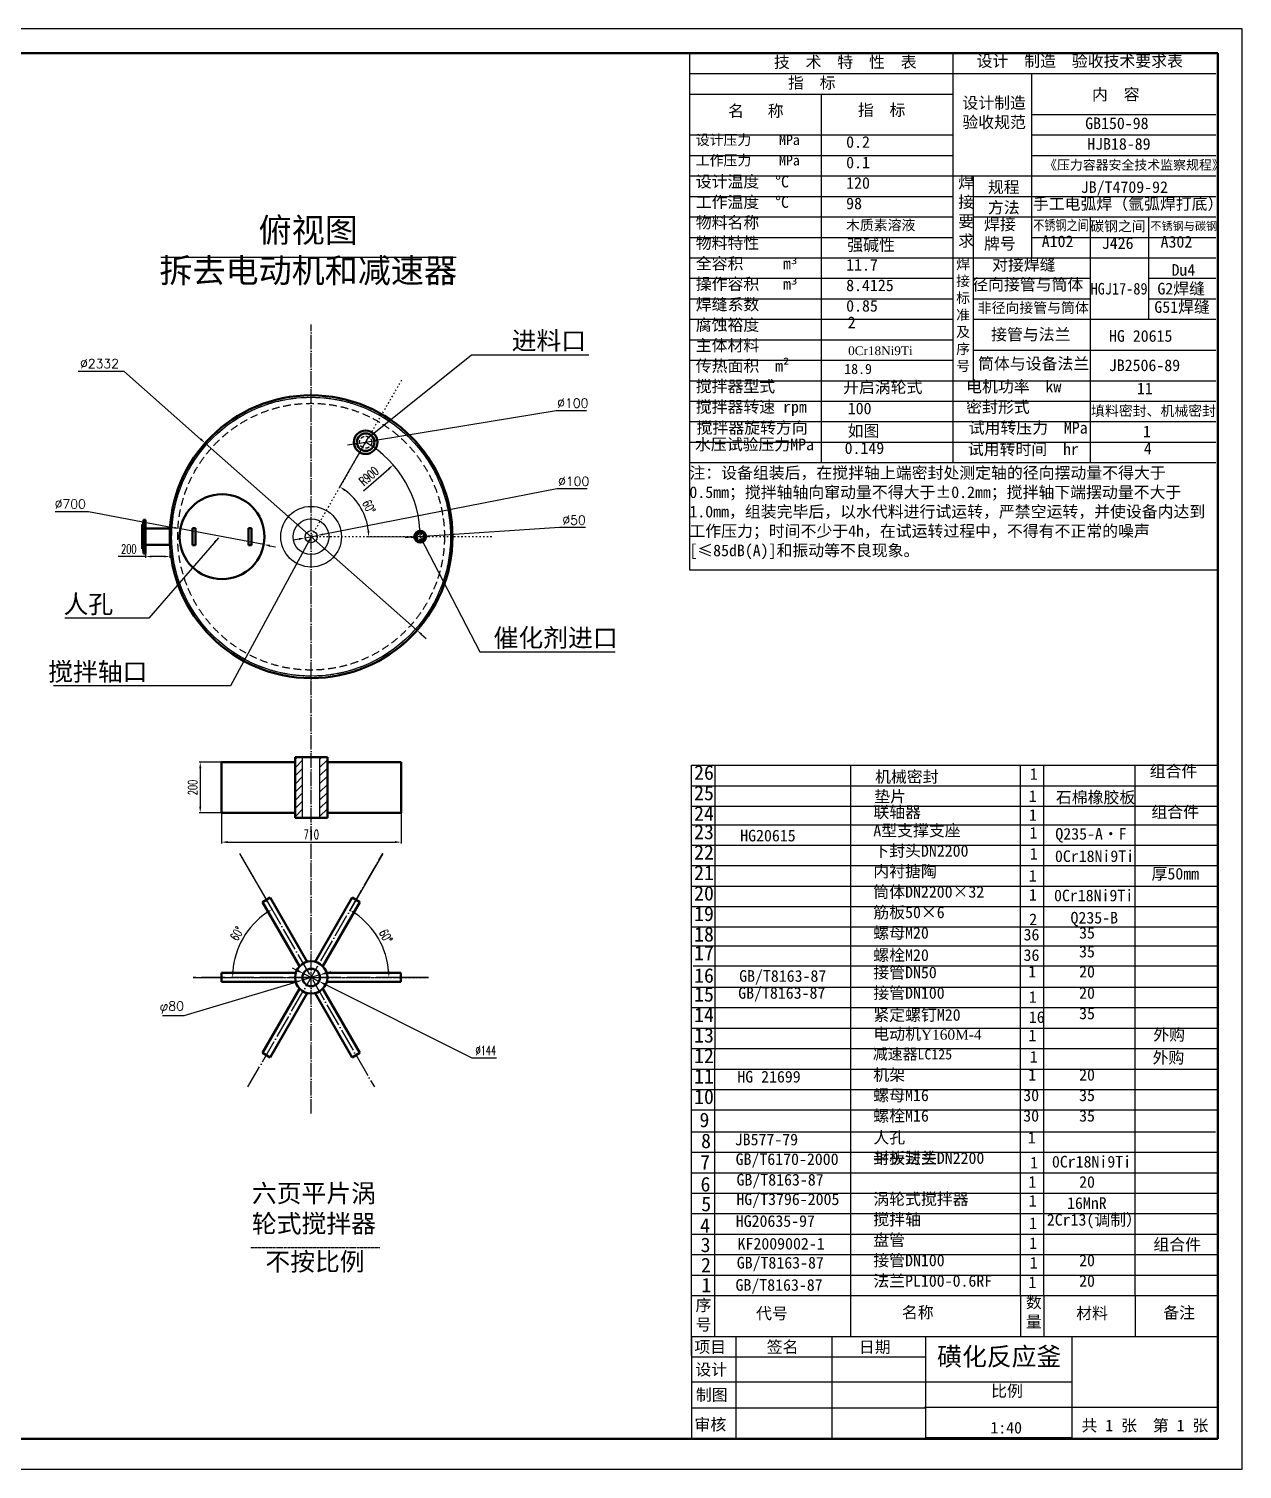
# Model space of a CAD drawing. Header units: millimetres. Extents: x -2068 to 14732, y -1331 to 10549.
# Drawn here: x 4724 to 14732, y -1331 to 10549 of the extents above; entities that cross this region are included whole.
import ezdxf
from ezdxf.enums import TextEntityAlignment as Align

# ---------------------------------------------------------------- set-up
doc = ezdxf.new("R2010")
doc.units = ezdxf.units.MM
for name, pattern in [('ACAD_ISO03W100', [30, 12, -18]), ('ACAD_ISO04W100', [30, 24, -3, 0, -3]), ('DASHED2', [9.525, 6.35, -3.175]), ('DIVIDE2', [15.875, 6.35, -3.175, 0, -3.175, 0, -3.175])]:
    doc.linetypes.add(name, pattern=pattern)
doc.layers.get('0').update_dxf_attribs({"lineweight": 25})
for name, color, linetype in [('center', 1, 'ACAD_ISO04W100'), ('图框_标题栏文字', 7, 'Continuous'), ('标注', 50, 'Continuous'), ('虚线', 7, 'DASHED2')]:
    doc.layers.add(name, color=color, linetype=linetype)
for name, color, linetype, lineweight in [('引线', 4, 'Continuous', 25), ('文字', 4, 'Continuous', 25), ('粗实线', 7, 'Continuous', 50), ('细实线', 7, 'Continuous', 25)]:
    doc.layers.add(name, color=color, linetype=linetype, lineweight=lineweight)
doc.styles.get("Standard").update_dxf_attribs({"font": 'txt', "bigfont": 'gbcbig.shx'})
doc.styles.add('TH_GBDIM', font='romans.shx', dxfattribs={"width": 0.66, "bigfont": 'hz.shx'})
doc.styles.add('样式 1', font='', dxfattribs={"height": 150})
doc.styles.add('样式 2', font='', dxfattribs={"height": 80})
doc.styles.get('样式 1').set_extended_font_data('FangSong_GB2312')
doc.styles.get('样式 2').set_extended_font_data('FangSong_GB2312')
doc.dimstyles.get("Standard").update_dxf_attribs({"dimtxt": 3.5, "dimasz": 3, "dimexe": 1.5, "dimexo": 1, "dimgap": 0.0001, "dimtad": 1, "dimdec": 0, "dimlfac": 4, "dimzin": 0, "dimdsep": 46, "dimtxsty": 'Standard', "dimcen": 0, "dimadec": 0, "dimazin": 0, "dimtp": 5, "dimtm": 5, "dimtfac": 1, "dimtdec": 0, "dimtofl": 0, "dimtmove": 0, "dimatfit": 3, "dimfxl": 0, "dimtolj": 1, "dimtzin": 0, "dimarcsym": 0})
doc.dimstyles.new('副本 TH_GBDIM', dxfattribs={"dimscale": 5, "dimtxt": 15, "dimasz": 10, "dimexe": 2, "dimexo": 0, "dimgap": 5, "dimtad": 1, "dimtoh": 1, "dimdec": 0, "dimzin": 0, "dimdsep": 46, "dimtxsty": 'TH_GBDIM', "dimcen": 2.5, "dimclrd": 2, "dimclre": 2, "dimclrt": 2, "dimadec": 0, "dimazin": 0, "dimtfac": 0.714286, "dimtdec": 0, "dimtmove": 0, "dimatfit": 3, "dimfxl": 0, "dimtzin": 0, "dimlwd": -1, "dimlwe": -1, "dimarcsym": 0})

# ---------------------------------------------------------------- blocks, each defined once
blk = doc.blocks.new('*D5')
at = {"layer": 'Defpoints', "color": 0}
for p in [(7927, 6359), (7977, 6362)]:
    blk.add_point(p, dxfattribs=at)
at = {"layer": '标注'}
for p, q in [((9102, 6435), (8027, 6365)), ((9315, 6435), (9102, 6435)), ((7878, 6356), (7828, 6352)), ((7927, 6359), (7977, 6362))]:
    blk.add_line(p, q, dxfattribs=at)
for points in [[(7877, 6364), (7878, 6347), (7927, 6359)], [(8027, 6373), (8028, 6357), (7977, 6362)]]:
    blk.add_solid(points, dxfattribs=at)
at = {"layer": '标注', "insert": (9221, 6497), "char_height": 75, "attachment_point": 5}
blk.add_mtext('∅50', dxfattribs=at)
blk = doc.blocks.new('*D6')
at = {"layer": 'Defpoints', "color": 0}
for p in [(7003, 6351), (7102, 6370)]:
    blk.add_point(p, dxfattribs=at)
at = {"layer": '标注'}
for p, q in [((9080, 6754), (7151, 6379)), ((9330, 6754), (9080, 6754)), ((6954, 6341), (6905, 6332)), ((7003, 6351), (7102, 6370))]:
    blk.add_line(p, q, dxfattribs=at)
for points in [[(6953, 6349), (6956, 6333), (7003, 6351)], [(7149, 6388), (7152, 6371), (7102, 6370)]]:
    blk.add_solid(points, dxfattribs=at)
at = {"layer": '标注', "insert": (9218, 6817), "char_height": 75, "attachment_point": 5}
blk.add_mtext('∅100', dxfattribs=at)
blk = doc.blocks.new('*D7')
at = {"layer": 'Defpoints', "color": 0}
for p in [(7453, 7132), (7552, 7148)]:
    blk.add_point(p, dxfattribs=at)
at = {"layer": '标注'}
for p, q in [((9073, 7399), (7601, 7156)), ((9323, 7399), (9073, 7399)), ((7453, 7132), (7552, 7148)), ((7404, 7123), (7354, 7115))]:
    blk.add_line(p, q, dxfattribs=at)
for points in [[(7402, 7132), (7405, 7115), (7453, 7132)], [(7600, 7164), (7602, 7148), (7552, 7148)]]:
    blk.add_solid(points, dxfattribs=at)
at = {"layer": '标注', "insert": (9211, 7462), "char_height": 75, "attachment_point": 5}
blk.add_mtext('∅100', dxfattribs=at)
blk = doc.blocks.new('*D8')
at = {"layer": 'Defpoints', "color": 0}
for p in [(6179, 7132), (7926, 5588)]:
    blk.add_point(p, dxfattribs=at)
at = {"layer": '标注'}
for p, q in [((5132, 7726), (5507, 7726)), ((5507, 7726), (6141, 7166)), ((7926, 5588), (6179, 7132)), ((7964, 5555), (8001, 5522))]:
    blk.add_line(p, q, dxfattribs=at)
for points in [[(6147, 7172), (6136, 7159), (6179, 7132)], [(7969, 5561), (7958, 5549), (7926, 5588)]]:
    blk.add_solid(points, dxfattribs=at)
at = {"layer": '标注', "insert": (5307, 7788), "char_height": 75, "attachment_point": 5}
blk.add_mtext('∅2332', dxfattribs=at)
blk = doc.blocks.new('*D9')
at = {"layer": 'Defpoints', "color": 0}
for p in [(5974, 6425), (6662, 6296)]:
    blk.add_point(p, dxfattribs=at)
at = {"layer": '标注'}
for p, q in [((4941, 6568), (5216, 6568)), ((5216, 6568), (5925, 6434)), ((6662, 6296), (5974, 6425)), ((6711, 6286), (6760, 6277))]:
    blk.add_line(p, q, dxfattribs=at)
for points in [[(5926, 6442), (5923, 6426), (5974, 6425)], [(6713, 6295), (6710, 6278), (6662, 6296)]]:
    blk.add_solid(points, dxfattribs=at)
at = {"layer": '标注', "insert": (5066, 6630), "char_height": 75, "attachment_point": 5}
blk.add_mtext('∅700', dxfattribs=at)
blk = doc.blocks.new('*D10')
at = {"layer": 'Defpoints', "color": 0}
for p in [(7527, 7183), (7417, 6665), (7052, 6360), (7977, 6356)]:
    blk.add_point(p, dxfattribs=at)
at = {"layer": '标注', "color": 2}
for p, q in [((7527, 7183), (7285, 6763)), ((7977, 6356), (7517, 6358))]:
    blk.add_line(p, q, dxfattribs=at)
blk.add_arc((7052, 6360), 475, 5.7332, 53.9663, dxfattribs=at)
for points in [[(7327, 6737), (7336, 6751), (7290, 6772)], [(7533, 6408), (7517, 6407), (7527, 6358)]]:
    blk.add_solid(points, dxfattribs=at)
at = {"layer": '标注', "color": 2, "insert": (7530, 6607), "char_height": 75, "attachment_point": 5, "rotation": 297.3187, "style": 'TH_GBDIM'}
blk.add_mtext('60°', dxfattribs=at)
blk = doc.blocks.new('*D11')
at = {"layer": 'Defpoints', "color": 0}
for p in [(7730, 6952), (7052, 6360)]:
    blk.add_point(p, dxfattribs=at)
at = {"layer": '标注', "color": 2}
blk.add_line((7486, 6739), (7693, 6919), dxfattribs=at)
blk.add_solid([(7687, 6926), (7698, 6913), (7730, 6952)], dxfattribs=at)
at = {"layer": '标注', "color": 2, "insert": (7529, 6860), "char_height": 75, "attachment_point": 5, "rotation": 41.1243, "style": 'TH_GBDIM'}
blk.add_mtext('R900', dxfattribs=at)
blk = doc.blocks.new('*D12')
at = {"layer": 'Defpoints', "color": 0}
for p in [(7123, 2746), (6984, 2704)]:
    blk.add_point(p, dxfattribs=at)
at = {"layer": '标注', "color": 2}
for p, q in [((7123, 2746), (6984, 2704)), ((7170, 2760), (7218, 2774)), ((6005, 2412), (6936, 2690)), ((5828, 2412), (6005, 2412))]:
    blk.add_line(p, q, dxfattribs=at)
for points in [[(7168, 2768), (7173, 2752), (7123, 2746)], [(6934, 2698), (6939, 2682), (6984, 2704)]]:
    blk.add_solid(points, dxfattribs=at)
at = {"layer": '标注', "insert": (5904, 2477), "char_height": 75, "attachment_point": 5}
blk.add_mtext('φ80', dxfattribs=at)
blk = doc.blocks.new('*D21')
at = {"layer": 'Defpoints', "color": 0, "ltscale": 2}
for p in [(7644, 3747), (7544, 3137), (7053, 2725), (8022, 2725)]:
    blk.add_point(p, dxfattribs=at)
at = {"layer": '标注', "color": 2, "ltscale": 2}
for p, q in [((7644, 3747), (7369, 3272)), ((8022, 2725), (7684, 2725))]:
    blk.add_line(p, q, dxfattribs=at)
blk.add_arc((7053, 2725), 641, 4.4696, 55.5304, dxfattribs=at)
for points in [[(7412, 3247), (7421, 3261), (7374, 3280)], [(7701, 2775), (7684, 2775), (7694, 2725)]]:
    blk.add_solid(points, dxfattribs=at)
at = {"layer": '标注', "color": 2, "ltscale": 2, "insert": (7669, 3066), "char_height": 75, "attachment_point": 5, "rotation": 298.9868, "style": 'TH_GBDIM'}
blk.add_mtext('60°', dxfattribs=at)
blk = doc.blocks.new('*D22')
at = {"layer": 'Defpoints', "color": 0, "ltscale": 2}
for p in [(6463, 3747), (6444, 2946), (6081, 2725), (7051, 2725)]:
    blk.add_point(p, dxfattribs=at)
at = {"layer": '标注', "color": 2, "ltscale": 2}
for p, q in [((6463, 3747), (6734, 3277)), ((6081, 2725), (6415, 2725))]:
    blk.add_line(p, q, dxfattribs=at)
blk.add_arc((7051, 2725), 647, 124.3467, 175.569, dxfattribs=at)
for points in [[(6682, 3266), (6691, 3252), (6729, 3286)], [(6415, 2775), (6398, 2775), (6405, 2725)]]:
    blk.add_solid(points, dxfattribs=at)
at = {"layer": '标注', "color": 2, "ltscale": 2, "insert": (6441, 3086), "char_height": 75, "attachment_point": 5, "rotation": 59.4465, "style": 'TH_GBDIM'}
blk.add_mtext('60°', dxfattribs=at)
blk = doc.blocks.new('*D23')
at = {"color": 2, "ltscale": 2}
for p, q in [((6944, 2780), (6899, 2802)), ((6989, 2757), (7118, 2693)), ((8381, 2060), (7163, 2670)), ((8581, 2060), (8381, 2060))]:
    blk.add_line(p, q, dxfattribs=at)
for points in [[(6948, 2787), (6940, 2772), (6989, 2757)], [(7166, 2678), (7159, 2663), (7118, 2693)]]:
    blk.add_solid(points, dxfattribs=at)
at = {"layer": 'Defpoints', "color": 0, "ltscale": 2}
for p in [(6989, 2757), (7118, 2693)]:
    blk.add_point(p, dxfattribs=at)
at = {"color": 2, "lineweight": 25, "ltscale": 2, "insert": (8493, 2123), "char_height": 75, "attachment_point": 5, "style": 'TH_GBDIM'}
blk.add_mtext('∅144', dxfattribs=at)
blk = doc.blocks.new('*D24')
at = {"color": 2, "ltscale": 2}
for p, q in [((6314, 4501), (6128, 4501)), ((6138, 4451), (6138, 4134)), ((6314, 4084), (6128, 4084))]:
    blk.add_line(p, q, dxfattribs=at)
for points in [[(6130, 4451), (6147, 4451), (6138, 4501)], [(6130, 4134), (6147, 4134), (6138, 4084)]]:
    blk.add_solid(points, dxfattribs=at)
at = {"layer": 'Defpoints', "color": 0, "ltscale": 2}
for p in [(6314, 4501), (6138, 4084), (6314, 4084)]:
    blk.add_point(p, dxfattribs=at)
at = {"color": 2, "lineweight": 25, "ltscale": 2, "insert": (6076, 4292), "char_height": 75, "attachment_point": 5, "rotation": 90, "style": 'TH_GBDIM'}
blk.add_mtext('200', dxfattribs=at)
blk = doc.blocks.new('*D25')
at = {"color": 2, "ltscale": 2}
for p, q in [((6314, 4084), (6314, 3831)), ((7794, 4084), (7794, 3831)), ((6364, 3841), (7744, 3841))]:
    blk.add_line(p, q, dxfattribs=at)
for points in [[(6364, 3850), (6364, 3833), (6314, 3841)], [(7744, 3850), (7744, 3833), (7794, 3841)]]:
    blk.add_solid(points, dxfattribs=at)
at = {"layer": 'Defpoints', "color": 0, "ltscale": 2}
for p in [(6314, 4084), (7794, 4084), (7794, 3841)]:
    blk.add_point(p, dxfattribs=at)
at = {"color": 2, "lineweight": 25, "ltscale": 2, "insert": (7054, 3904), "char_height": 75, "attachment_point": 5, "style": 'TH_GBDIM'}
blk.add_mtext('710', dxfattribs=at)
blk = doc.blocks.new('*D33')
at = {"layer": 'Defpoints', "color": 0, "ltscale": 2}
for p in [(5688, 6292), (5888, 6292), (5888, 6197)]:
    blk.add_point(p, dxfattribs=at)
at = {"layer": '标注', "color": 2, "ltscale": 2}
for p, q in [((5688, 6197), (5461, 6197)), ((5688, 6292), (5688, 6187)), ((5838, 6197), (5738, 6197)), ((5888, 6292), (5888, 6187))]:
    blk.add_line(p, q, dxfattribs=at)
for points in [[(5738, 6205), (5738, 6189), (5688, 6197)], [(5838, 6205), (5838, 6189), (5888, 6197)]]:
    blk.add_solid(points, dxfattribs=at)
at = {"layer": '标注', "color": 2, "ltscale": 2, "insert": (5549, 6259), "char_height": 75, "attachment_point": 5, "style": 'TH_GBDIM'}
blk.add_mtext('200', dxfattribs=at)

msp = doc.modelspace()

# ---------------------------------------------------------------- hatches: boundary and pattern name
at = {"lineweight": 25, "ltscale": 2}
h = msp.add_hatch(dxfattribs=at)
h.set_pattern_fill('ANSI31', color=256, scale=15, style=0)
h.set_pattern_definition([(45, (347.94, -28.983), (-33.67596, 33.67596), [])])
h.paths.add_polyline_path([(6920, 4042.3), (6981.1, 4042.3), (6981.1, 4542.6), (6920, 4542.6)])
h.paths.add_polyline_path([(7186.7, 4542.6), (7125.6, 4542.6), (7125.6, 4042.3), (7186.7, 4042.3)])

# ---------------------------------------------------------------- linework, layer by layer
at = {"ltscale": 2}
for p, q in [((10172.6, 10349.3), (14531.8, 10349.3)), ((10172.6, 10349.3), (10172.6, 6086)), ((10172.6, 6086), (14531.8, 6086))]:
    msp.add_line(p, q, dxfattribs=at)
at = {"color": 4, "ltscale": 2}
msp.add_line((5812.2, 8666.5), (8249.1, 8666.5), dxfattribs=at)
at = {"lineweight": 50, "ltscale": 2}
for p, q in [((5888.5, 6429.2), (5688, 6429.2)), ((5888.4, 6292.1), (5688, 6292.1))]:
    msp.add_line(p, q, dxfattribs=at)
at = {"lineweight": 25, "ltscale": 2}
for p, q in [((6981.1, 4042.3), (6981.1, 4542.6)), ((7125.6, 4042.3), (7125.6, 4542.6))]:
    msp.add_line(p, q, dxfattribs=at)
at = {"linetype": 'ACAD_ISO04W100'}
for p, q in [((6313.3, 2725), (7793.3, 2725)), ((7793.3, 2725), (8021.7, 2725))]:
    msp.add_line(p, q, dxfattribs=at)
at = {"ltscale": 2}
msp.add_circle((7052.4, 6360.4), 147.8, dxfattribs=at)
at = {"layer": 'center', "ltscale": 5}
msp.add_line((7052.5, 1601.9), (7052.4, 8109.5), dxfattribs=at)
at = {"layer": 'center', "linetype": 'ACAD_ISO03W100'}
for p in [(7797.6, 7650.9), (7797.6, 7650.9), (8542.7, 6360.4)]:
    msp.add_line(p, (7052.4, 6360.4), dxfattribs=at)
at = {"layer": 'center', "ltscale": 2}
for p, q in [((5658.6, 6474.9), (5690.3, 6474.9)), ((5658.6, 6246.4), (5690.3, 6246.4))]:
    msp.add_line(p, q, dxfattribs=at)
at = {"layer": 'center', "ltscale": 8}
for p, q in [((6463.2, 3747.2), (7574.7, 1822)), ((6532, 1822), (7643.5, 3747.2))]:
    msp.add_line(p, q, dxfattribs=at)
at = {"layer": 'center', "linetype": 'ACAD_ISO04W100', "ltscale": 8}
msp.add_line((8021.7, 2725), (6080.9, 2725), dxfattribs=at)
at = {"layer": '图框_标题栏文字', "color": 7, "linetype": 'ByBlock', "lineweight": -3}
for p, q in [((12344, 10349.3), (12344, 6971.7)), ((12994.4, 10180.5), (12994.4, 9336)), ((11258.3, 10011.6), (11258.3, 6971.7)), ((10172.6, 9336), (12344, 9336)), ((12344, 9336), (14515.3, 9336)), ((12512.8, 9336), (12512.8, 7647.2)), ((12995.4, 9336), (12995.4, 8660.5)), ((10172.6, 9167.2), (12344, 9167.2)), ((12512.8, 9167.2), (14515.3, 9167.2)), ((10172.6, 8998.3), (12344, 8998.3)), ((12512.8, 8998.3), (14515.3, 8998.3)), ((13477.9, 8998.3), (13477.9, 6971.7)), ((13960.4, 8998.3), (13960.4, 8153.9)), ((10172.6, 8829.4), (12344, 8829.4)), ((12995.4, 8829.4), (14515.3, 8829.4)), ((10172.6, 8660.5), (12344, 8660.5)), ((12344, 8660.5), (14515.3, 8660.5)), ((10172.6, 8491.6), (12344, 8491.6)), ((12512.8, 8491.6), (13477.9, 8491.6)), ((13960.4, 8491.6), (14515.3, 8491.6)), ((10172.6, 8322.7), (12344, 8322.7)), ((12512.8, 8322.7), (13477.9, 8322.7)), ((13960.4, 8322.7), (14515.3, 8322.7)), ((10172.6, 8153.9), (12344, 8153.9)), ((12512.8, 8153.9), (13477.9, 8153.9)), ((13477.9, 8153.9), (14515.3, 8153.9)), ((10172.6, 7985), (12344, 7985)), ((12512.8, 7897.5), (14515.3, 7897.5)), ((10172.6, 7816.1), (12344, 7816.1)), ((10172.6, 7647.2), (12344, 7647.2)), ((12344, 7647.2), (14515.3, 7647.2)), ((10172.6, 7478.3), (12344, 7478.3)), ((12344, 7478.3), (14515.3, 7478.3)), ((10172.6, 7309.4), (12344, 7309.4)), ((10172.6, 7309.4), (12344, 7309.4)), ((12344, 7309.4), (14515.3, 7309.4)), ((12344, 7309.4), (14515.3, 7309.4)), ((10172.6, 7140.6), (12344, 7140.6)), ((12344, 7140.6), (14515.3, 7140.6)), ((10172.6, 6971.7), (14515.3, 6971.7)), ((10172.6, 6971.7), (12344, 6971.7)), ((10172.6, 6971.7), (12344, 6971.7)), ((12344, 6971.7), (14515.3, 6971.7)), ((12344, 6971.7), (14515.3, 6971.7))]:
    msp.add_line(p, q, dxfattribs=at)
at = {"layer": '图框_标题栏文字', "color": 0, "linetype": 'ByBlock', "lineweight": -3}
for p, q in [((10172.6, 10180.5), (12344, 10180.5)), ((12344, 10180.5), (14515.3, 10180.5)), ((10172.6, 10011.6), (12344, 10011.6)), ((12994.4, 9842.7), (14515.3, 9842.7)), ((10172.6, 9673.8), (12344, 9673.8)), ((12994.4, 9673.8), (14515.3, 9673.8)), ((10172.6, 9504.9), (12344, 9504.9)), ((12994.4, 9504.9), (14515.3, 9504.9))]:
    msp.add_line(p, q, dxfattribs=at)
at = {"layer": '文字', "color": 4, "linetype": 'ACAD_ISO04W100'}
msp.add_line((6555.5, 496.8), (7618.3, 496.8), dxfattribs=at)
at = {"layer": '标注'}
for radius in [1150, 50]:
    msp.add_circle((7052.4, 6360.4), radius, dxfattribs=at)
msp.add_arc((7052.4, 6360.4), 900, 0, 60, dxfattribs=at)
at = {"layer": '粗实线'}
for p, q in [((14531.8, 10349.3), (-1068.2, 10349.3)), ((14531.8, -1080.7), (14531.8, 10349.3)), ((6073.8, 6290.4), (6073.8, 6430.4)), ((6099.8, 6290.4), (6099.8, 6430.4)), ((6536.1, 6290.4), (6536.1, 6430.4)), ((6562.1, 6290.4), (6562.1, 6430.4)), ((6314.3, 4500.9), (6314.3, 4084)), ((7794.3, 4500.9), (7794.3, 4084)), ((6651.4, 3347.4), (6715.3, 3384.3)), ((6651.4, 3347.4), (6957.3, 2817.5)), ((6715.3, 3384.3), (7021.2, 2854.4)), ((7391.4, 3384.3), (7085.4, 2854.4)), ((7455.3, 3347.4), (7149.3, 2817.5)), ((7391.4, 3384.3), (7455.3, 3347.4)), ((6313.3, 2761.9), (6925.2, 2761.9)), ((6313.3, 2761.9), (6313.3, 2688.1)), ((7793.3, 2761.9), (7181.5, 2761.9)), ((7793.3, 2761.9), (7793.3, 2688.1)), ((6313.3, 2688.1), (6925.2, 2688.1)), ((6651.4, 2102.6), (6957.3, 2632.5)), ((7455.3, 2102.6), (7149.3, 2632.5)), ((7793.3, 2688.1), (7181.5, 2688.1)), ((6715.3, 2065.7), (7021.2, 2595.6)), ((7391.4, 2065.7), (7085.4, 2595.6)), ((6651.4, 2102.6), (6715.3, 2065.7)), ((7455.3, 2102.6), (7391.4, 2065.7)), ((-1068.2, -1080.7), (14531.8, -1080.7))]:
    msp.add_line(p, q, dxfattribs=at)
at = {"layer": '粗实线', "color": 0}
for p, q in [((5660.1, 6261.6), (5660.1, 6459.6)), ((5660.1, 6459.6), (5670.3, 6459.6)), ((5670.3, 6221), (5670.3, 6500.2)), ((5670.3, 6500.2), (5688, 6500.2)), ((5688, 6500.2), (5688, 6221)), ((5670.3, 6261.6), (5660.1, 6261.6)), ((5688, 6221), (5670.3, 6221))]:
    msp.add_line(p, q, dxfattribs=at)
at = {"layer": '粗实线', "ltscale": 5}
for p, q in [((6099.8, 6430.4), (6073.8, 6430.4)), ((6562.1, 6430.4), (6536.1, 6430.4)), ((6099.8, 6290.4), (6073.8, 6290.4)), ((6562.1, 6290.4), (6536.1, 6290.4))]:
    msp.add_line(p, q, dxfattribs=at)
at = {"layer": '粗实线', "ltscale": 2}
for p, q in [((6920, 4542.6), (7186.7, 4542.6)), ((6920, 4042.3), (6920, 4542.6)), ((7186.7, 4042.3), (7186.7, 4542.6)), ((6314.3, 4500.9), (6920, 4500.9)), ((7186.7, 4500.9), (7794.3, 4500.9)), ((6314.3, 4084), (6920, 4084)), ((6920, 4042.3), (7186.7, 4042.3)), ((7186.7, 4084), (7794.3, 4084))]:
    msp.add_line(p, q, dxfattribs=at)
at = {"layer": '粗实线'}
for centre, radius in [((7052.4, 6360.4), 1166), ((6318, 6360.4), 350), ((7053.3, 2725), 133.3), ((7053.3, 2725), 72.2)]:
    msp.add_circle(centre, radius, dxfattribs=at)
at = {"layer": '粗实线', "ltscale": 2}
for centre, radius in [((7502.4, 7139.8), 97), ((7502.4, 7139.8), 72), ((7952.4, 6360.4), 48.5), ((7952.4, 6360.4), 36)]:
    msp.add_circle(centre, radius, dxfattribs=at)
at = {"layer": '细实线', "ltscale": 2}
for p, q in [((10189.1, -393.6), (10189.1, 4475.3)), ((10189.1, 3985.1), (14537.3, 3985.1)), ((10203.9, 2820.8), (14528.3, 2820.8)), ((10189.1, 1452.6), (14510.4, 1452.6)), ((11347.2, -236.2), (11347.2, -1080.7)), ((12119.2, -611), (13325.5, -611))]:
    msp.add_line(p, q, dxfattribs=at)
at = {"layer": '细实线'}
for p, q in [((10189.1, 4475.3), (14531.8, 4475.3)), ((10382.1, -236.2), (10385.1, 4475.3)), ((11502.7, -236.2), (11502.7, 4475.3)), ((12902.1, 101.5), (12902.1, 4475.3)), ((13095.1, 101.5), (13095.1, 4475.3)), ((13849, 101.5), (13849, 4475.3)), ((10189.1, 4306.4), (14531.8, 4306.4)), ((10189.1, 4137.5), (14531.8, 4137.5)), ((10189.1, 3817), (14531.8, 3817)), ((10189.1, 3648.1), (14531.8, 3648.1)), ((10189.1, 3479.2), (14531.8, 3479.2)), ((10189.1, 3310.3), (14531.8, 3310.3)), ((10189.1, 3141.4), (14531.8, 3141.4)), ((10189.1, 2986.6), (14537.2, 2986.6)), ((10189.1, 2645.6), (14531.8, 2645.6)), ((10189.1, 2476.7), (14531.8, 2476.7)), ((10189.1, 2307.8), (14531.8, 2307.8)), ((10189.1, 2138.9), (14531.8, 2138.9)), ((10189.1, 1970), (14531.8, 1970)), ((10189.1, 1801.2), (14531.8, 1801.2)), ((10189.1, 1632.3), (14531.8, 1632.3)), ((10189.1, 1283.7), (14531.8, 1283.7)), ((10189.1, 1114.8), (14531.8, 1114.8)), ((14531.8, 896.3), (14531.8, 1144.6)), ((10189.1, 945.9), (14531.8, 945.9)), ((14531.8, 399.6), (14531.8, 896.3)), ((10189.1, 777.1), (14531.8, 777.1)), ((10189.1, 608.2), (14531.8, 608.2)), ((10189.1, 439.3), (14531.8, 439.3)), ((10189.1, 270.4), (14531.8, 270.4)), ((10189.1, 101.5), (14531.8, 101.5)), ((12902.1, 101.5), (12902.1, -236.2)), ((13095.1, 101.5), (13095.1, -236.2)), ((13849.8, 101.5), (13849.8, -236.2)), ((10189.1, -236.2), (14531.8, -236.2)), ((10189.1, -236.2), (14516.8, -236.2)), ((10558.7, -1080.7), (10558.7, -236.2)), ((12119.2, -236.2), (12119.2, -1080.7)), ((13325.5, -236.2), (13325.5, -1080.7)), ((10189.1, -405.1), (12119.2, -405.1)), ((10189.1, -611), (12119.2, -611)), ((10189.1, -824.3), (12119.2, -824.3)), ((14531.8, -822.1), (12112.2, -822.1)), ((13325.5, -1072.2), (12119.2, -1072.2))]:
    msp.add_line(p, q, dxfattribs=at)
msp.add_lwpolyline([(-2068.2, -1330.7), (14731.8, -1330.7), (14731.8, 10549.3), (-2068.2, 10549.3)], close=True, dxfattribs=at)
at = {"layer": '细实线', "color": 7, "linetype": 'ByBlock', "lineweight": -3}
msp.add_lwpolyline([(10189.1, -236.2), (10189.1, -1080.7), (14531.8, -1080.7), (14531.8, 270.4)], dxfattribs=at)
at = {"layer": '细实线', "ltscale": 2}
msp.add_circle((7052.4, 6360.4), 250, dxfattribs=at)
at = {"layer": '虚线', "ltscale": 10}
for radius in [1150, 1100]:
    msp.add_circle((7052.4, 6360.4), radius, dxfattribs=at)
at = {"layer": '虚线', "ltscale": 5}
msp.add_circle((7502.4, 7139.8), 50, dxfattribs=at)
at = {"layer": '虚线', "ltscale": 3}
msp.add_circle((7952.4, 6360.4), 25, dxfattribs=at)

# ---------------------------------------------------------------- texts
at = {"color": 4, "lineweight": 30, "ltscale": 2, "insert": (7028.6, 8989), "char_height": 200, "width": 226895.106, "attachment_point": 2, "style": '样式 1'}
msp.add_mtext('俯视图\\P拆去电动机和减速器', dxfattribs=at)
at = {"char_height": 96, "attachment_point": 1}
for s, insert, width in [('{\\fFangSong_GB2312|b0|i0|c134|p49;\\C4;0.149}', (11452.8, 7138.9), 352.8), ('{\\fFangSong_GB2312|b0|i0|c134|p49;\\C4;注：设备组装后，在搅拌轴上端密封处测定轴的径向摆动量不得大于0.5mm；搅拌轴轴向窜动量不得大于±0.2mm；搅拌轴下端摆动量不大于1.0mm，组装完毕后，以水代料进行试运转，严禁空运转，并使设备内达到工作压力；时间不少于4h，在试运转过程中，不得有不正常的噪声[≤85dB(A)]和振动等不良现象。}', (10172.6, 6935.5), 4342.72)]:
    msp.add_mtext(s, dxfattribs=dict(at, insert=insert, width=width))
at = {"layer": '引线', "char_height": 150, "style": '样式 1'}
for s, insert, attachment_point in [('进料口', (8706.7, 7885.4), 7), ('人孔', (5215.1, 5712.6), 8), ('催化剂进口', (9069.1, 5435), 8), ('搅拌轴口', (5702.6, 5155.5), 9)]:
    msp.add_mtext(s, dxfattribs=dict(at, insert=insert, attachment_point=attachment_point))
at = {"layer": '引线', "lineweight": 50, "ltscale": 2, "char_height": 96, "attachment_point": 1, "style": '样式 2'}
for s, insert, width in [(' 筒体DN2200×32', (11624.3, 3479.2), 996.686), (' 电动机{\\fTimes New Roman|b0|i0|c0|p18;\\H0.875x;Y160M-4}', (11624.3, 2307.8), 996.686), ('{\\H0.9375x; 减速器\\H0.9333x;\\C4;LC125 }', (11624.3, 2138.9), 1258.124), ('HG 21699', (10568.1, 1954.5), 996.686), (' 机架', (11624.3, 1970), 996.686), (' 封头法兰', (11624.3, 1283.7), 996.686), (' 盘管', (11624.3, 608.2), 959.076)]:
    msp.add_mtext(s, dxfattribs=dict(at, insert=insert, width=width))
at = {"layer": '文字', "lineweight": 25, "style": '样式 1'}
for s, height, p in [('11.7', 96, (11465.6, 8650.5)), ('18.9', 84, (11449.5, 7785.9))]:
    msp.add_text(s, height=height, dxfattribs=at).set_placement(p, align=Align.TOP_LEFT)
at = {"layer": '文字', "style": '样式 2'}
msp.add_text('8.4125', height=96, dxfattribs=at).set_placement((11465.6, 8481.6), align=Align.TOP_LEFT)
at = {"layer": '文字', "lineweight": 25, "ltscale": 2, "style": '样式 2'}
for s, p in [('11', (13863.9, 7535.3)), ('100', (11478.5, 7370.1)), ('如图', (11478, 7185.1))]:
    msp.add_text(s, height=96, dxfattribs=at).set_placement(p)
at = {"layer": '文字', "ltscale": 8, "style": '样式 2'}
for s, p in [('机械密封 ', (11703.6, 4332.6)), ('垫片', (11697.3, 4170.6))]:
    msp.add_text(s, height=96, dxfattribs=at).set_placement(p)
at = {"layer": '文字', "linetype": 'Continuous', "lineweight": 25, "style": '样式 2'}
msp.add_text('石棉橡胶板', height=96, dxfattribs=at).set_placement((13195.2, 4162.6))
at = {"layer": '文字', "linetype": 'ByBlock', "lineweight": -3, "style": '样式 2'}
for s, p in [('项目', (10213.2, -370.4)), ('签名', (10810.1, -370.4)), ('日期', (11569.9, -370.4)), ('设计', (10221.3, -556.3)), ('制图', (10226, -765.2)), ('比例', (12660.9, -733.3)), ('审核', (10214.3, -1009.9))]:
    msp.add_text(s, height=96, dxfattribs=at).set_placement(p)
at = {"layer": '文字', "linetype": 'ByBlock', "lineweight": -3}
for s, insert, char_height, width, attachment_point, style in [('技  术  特  性  表', (10869.5, 10323.4), 96, 1518.825, 1, '样式 2'), ('指  标', (10985.6, 10152.7), 96, 543.897, 1, '样式 2'), ('设计制造验收规范', (12424.2, 9987.2), 96, 620.871, 1, '样式 2'), ('内  容', (13493.1, 10056.4), 96, 456.941, 1, '样式 2'), ('名   称', (10491.8, 9920.4), 96, 1080, 1, '样式 1'), ('指  标', (11562, 9927.7), 96, 543.897, 1, '样式 2'), ('GB150-98', (13437.1, 9818.1), 96, 456.942, 1, '样式 2'), ('HJB18-89', (13453.8, 9648.1), 96, 456.942, 1, '样式 2'), ('《压力容器安全技术监察规程》', (13098.1, 9465.8), 78, 1633.06, 1, '样式 2'), ('焊接要求', (12390.1, 9330.1), 96, 127.716, 1, '样式 2'), ('规程      ', (12634.4, 9292.1), 96, 320.578, 1, '样式 2'), ('JB/T4709-92', (13401.1, 9291.6), 96, 456.942, 1, '样式 2'), ('手工电弧焊（氩弧焊打底）      ', (13005.6, 9154.1), 96, 1540.353, 1, '样式 2'), ('方法      ', (12634.9, 9123.2), 96, 320.578, 1, '样式 2'), ('焊接牌号     ', (12602.4, 8985.4), 96, 327.717, 1, '样式 2'), ('{\\H0.875x;\\W0.8;不锈钢之间 }   ', (13008.3, 8971.2), 96, 752.62, 1, '样式 2'), ('{\\H0.875x;碳钢之间}    ', (13477.7, 8963.4), 96, 623.174, 1, '样式 2'), ('{\\H0.7x;不锈钢与碳钢\\H1.071x; }   ', (13975, 8955.5), 96, 815.403, 1, '样式 2'), ('A102 {\\H1.566x; }  ', (13078.5, 8844.6), 96, 332.05, 1, '样式 2'), ('J426{\\H1.566x; }   ', (13574.3, 8829.4), 96, 332.049, 1, '样式 2'), ('A302{\\H1.566x;  }  ', (14059, 8840.8), 96, 332.05, 1, '样式 2'), ('焊接标准及序号', (12372.9, 8651.4), 84, 139.963, 1, '样式 2'), ('{\\W0.9;HGJ17-89}', (13481.5, 8453.8), 96, 527.831, 1, '样式 2'), ('{\\H0.875x;非径向接管与筒体}   ', (13008.5, 8291.1), 96, 1146.881, 2, '样式 2'), ('水压试验压力MPa {\\H1.566x; }  ', (10218.7, 7169.6), 96, 1080, 1, '样式 1'), ('26', (10211.3, 4475.3), 120, 217.461, 1, '样式 1'), ('1', (12980.9, 4452), 96, 133.268, 1, '样式 2'), ('25', (10211.3, 4306.4), 120, 156.572, 1, '样式 1'), ('1', (12971.6, 4269.2), 96, 133.268, 1, '样式 2'), ('24', (10211.3, 4137.5), 120, 348.991, 1, '样式 1'), (' 联轴器', (11624.3, 4137.5), 96, 1102.48, 1, '样式 2'), ('1', (12973.3, 4113), 96, 93.888, 1, '样式 2'), ('23', (10211.3, 3985.1), 120, 146.098, 1, '样式 1'), (' A型支撑支座', (11624.3, 3985.8), 96, 1401.615, 1, '样式 2'), ('1', (12978.2, 3966.4), 96, 133.268, 1, '样式 2'), ('Q235-A·F', (13190.8, 3957.6), 96, 1778.431, 1, '样式 2'), ('22', (10211.3, 3817), 120, 217.461, 1, '样式 1'), ('1', (12980.9, 3793.6), 96, 133.268, 1, '样式 2'), ('21', (10211.3, 3648.1), 120, 156.572, 1, '样式 1'), (' 内衬搪陶', (11624.3, 3648.1), 96, 1102.48, 1, '样式 2'), ('1', (12971.6, 3610.9), 96, 133.268, 1, '样式 2'), ('厚50mm', (13984.2, 3629), 96, 1094.486, 1, '样式 2'), ('20', (10211.3, 3479.2), 120, 348.991, 1, '样式 1'), ('1', (12973.3, 3454.6), 96, 93.888, 1, '样式 2'), ('19', (10211.3, 3310.3), 120, 151.044, 1, '样式 1'), (' 筋板50×6', (11624.3, 3310.3), 96, 863.633, 1, '样式 2'), ('2', (12975.5, 3252.4), 96, 133.268, 1, '样式 2'), ('Q235-B', (13315.9, 3266), 96, 154.225, 1, '样式 2'), ('18', (10211.3, 3141.4), 120, 114.422, 1, '样式 1'), (' 螺母M20', (11624.3, 3141.4), 96, 1940.856, 1, '样式 2'), (' 36', (12863.3, 3126.6), 96, 277.114, 1, '样式 2'), ('35', (13386.8, 3141.4), 96, 161.243, 1, '样式 2'), ('17', (10211.3, 2986.6), 120, 114.422, 1, '样式 1'), (' 螺栓M20', (11624.3, 2957.8), 96, 1940.856, 1, '样式 2'), ('35', (13386.8, 2986.6), 96, 161.243, 1, '样式 2'), (' 36', (12863.3, 2957.8), 96, 193.01, 1, '样式 2'), ('16', (10211.3, 2801.3), 120, 114.422, 1, '样式 1'), ('GB/T8163-87', (10583.3, 2785.4), 96, 918.564, 1, '样式 2'), (' 接管DN50', (11624.3, 2814.5), 96, 1069.1, 1, '样式 2'), (' 1', (12902.1, 2820.8), 96, 133.268, 1, '样式 2'), ('20', (13386.8, 2820.8), 96, 154.225, 1, '样式 2'), ('15', (10211.3, 2645.6), 120, 91.378, 1, '样式 1'), ('GB/T8163-87', (10575.4, 2645.6), 96, 918.564, 1, '样式 2'), (' 接管DN100', (11624.3, 2645.6), 96, 1250.738, 1, '样式 2'), ('20', (13386.8, 2645.6), 96, 161.243, 1, '样式 2'), ('1', (12972.2, 2612.5), 96, 133.268, 1, '样式 2'), ('14', (10211.3, 2476.7), 120, 91.378, 1, '样式 1'), (' 紧定螺钉M20', (11624.3, 2464), 96, 1940.856, 1, '样式 2'), ('16', (12972.2, 2446), 96, 133.268, 1, '样式 2'), ('35', (13386.8, 2476.7), 96, 161.243, 1, '样式 2'), ('1', (12968.5, 2295), 96, 133.268, 1, '样式 2'), ('1', (12979.5, 2118.6), 96, 133.268, 1, '样式 2'), (' 1', (12902.1, 1970), 96, 133.268, 1, '样式 2'), ('20', (13386.8, 1970), 96, 1778.431, 1, '样式 2'), (' 螺母M16', (11624.3, 1801.2), 96, 1940.856, 1, '样式 2'), (' 30', (12860.8, 1801.2), 96, 277.114, 1, '样式 2'), ('35', (13386.8, 1801.2), 96, 161.243, 1, '样式 2'), (' 9', (10174.3, 1610.1), 120, 325.05, 1, '样式 1'), (' 螺栓M16', (11624.3, 1632.3), 96, 1940.856, 1, '样式 2'), (' 30', (12860.8, 1632.3), 96, 193.01, 1, '样式 2'), ('35', (13386.8, 1632.3), 96, 161.243, 1, '样式 2'), ('8', (10269, 1437.4), 120, 118.271, 1, '样式 1'), (' JB577-79', (10481.4, 1436.8), 96, 863.637, 1, '样式 2'), (' 人孔', (11624.3, 1452.6), 96, 1940.856, 1, '样式 2'), ('1', (12963.1, 1451.7), 96, 133.268, 1, '样式 2'), ('7', (10260.8, 1260.1), 120, 165.271, 1, '样式 1'), ('GB/T6170-2000', (10554, 1274.4), 96, 848.319, 1, '样式 2'), (' 平板封头DN2200', (11624.3, 1283.7), 96, 1040.109, 1, '样式 2'), ('1', (12982.9, 1246), 96, 133.268, 1, '样式 2'), ('GB/T8163-87', (10561.5, 1104.9), 96, 914.512, 1, '样式 2'), ('1', (12968.5, 1086.4), 96, 133.268, 1, '样式 2'), ('20', (13386.8, 1086.4), 96, 618.407, 1, '样式 2'), ('HG/T3796-2005', (10560.5, 824.8), 96, 1190.238, 7, '样式 2'), (' 涡轮式搅拌器', (11624.3, 945.9), 96, 1460.475, 1, '样式 2'), ('5', (10270.4, 917.2), 120, 152.799, 1, '样式 1'), ('1', (12971.3, 930.6), 96, 2101.01, 1, '样式 2'), ('4', (10260.4, 739), 120, 221.811, 1, '样式 1'), ('HG20635-97', (10555.1, 763.9), 96, 914.512, 1, '样式 2'), (' 搅拌轴', (11624.3, 777.1), 96, 668.196, 1, '样式 2'), ('1', (12974.5, 746), 96, 133.268, 1, '样式 2'), ('2Cr13(调制）', (13120.4, 774.3), 96, 781.864, 1, '样式 2'), ('3', (10265.4, 579.7), 120, 152.887, 1, '样式 1'), ('1', (12975.2, 581.3), 96, 133.268, 1, '样式 2'), ('2', (10268.6, 413), 120, 303.924, 1, '样式 1'), (' 接管DN100', (11624.3, 439.3), 96, 1042.511, 1, '样式 2'), ('1', (12979.3, 419.6), 96, 193.01, 1, '样式 2'), ('20', (13386.8, 439.3), 96, 1778.431, 1, '样式 2'), ('1', (10271.9, 248.1), 120, 238.224, 1, '样式 1'), ('GB/T8163-87', (10553.2, 236.9), 96, 914.512, 1, '样式 2'), (' 法兰PL100-0.6RF', (11624.3, 270.4), 96, 1200, 1, '样式 2'), ('1', (12969, 259), 96, 193.01, 1, '样式 2'), ('20', (13386.8, 270.4), 96, 618.407, 1, '样式 2'), ('序号', (10223.5, 70.5), 96, 120, 1, '样式 1'), ('代号', (10722.4, 2.2), 96, 345.336, 1, '样式 1'), ('名称', (11925.2, 10.4), 96, 299.25, 1, '样式 1'), ('数量', (12947.6, 94), 96, 160.627, 1, '样式 1'), ('材料', (13362.8, 4.7), 96, 281.799, 1, '样式 1'), ('备注', (14081.5, 8.7), 96, 359.964, 1, '样式 1'), ('磺化反应釜', (12216.9, -326.2), 150, 1192.34, 1, '样式 1'), ('1:40', (12654.8, -940.2), 96, 337.767, 1, '样式 1')]:
    msp.add_mtext(s, dxfattribs=dict(at, insert=insert, char_height=char_height, width=width, attachment_point=attachment_point, style=style))
at = {"layer": '文字', "linetype": 'ByBlock', "lineweight": -3, "char_height": 96, "style": '样式 2'}
for s, insert, attachment_point in [('设计  制造  验收技术要求表', (12541.5, 10331.9), 1), ('HG20615', (10591.7, 3943.4), 1), ('0Cr18Ni9Ti', (13180, 3449.2), 1), ('{\\C4;16MnR}', (13287.4, 814.4), 7), ('组合件', (13999.4, 463.8), 7), ('GB/T8163-87', (10563.2, 420.6), 1)]:
    msp.add_mtext(s, dxfattribs=dict(at, insert=insert, attachment_point=attachment_point))
at = {"layer": '文字', "lineweight": -3, "attachment_point": 1}
for s, insert, char_height, width, style in [('设计压力    MPa', (10225.1, 9675.2), 84, 1080, '样式 1'), ('0.2 ', (11465.6, 9663.8), 96, 763.357, '样式 1'), ('工作压力    MPa', (10225.1, 9506.3), 84, 1080, '样式 1'), ('0.1', (11465.6, 9494.9), 96, 376.877, '样式 1'), ('{\\H1.143x;设计温度 \\H0.9999x; %%DC\\H1.37x; } ', (10225.1, 9337.5), 84, 1080, '样式 1'), ('120', (11465.6, 9326), 96, 332.05, '样式 1'), ('工作温度  %%DC   ', (10225.1, 9168.6), 96, 1080, '样式 1'), ('98', (11465.6, 9157.1), 96, 332.05, '样式 1'), ('物料名称      ', (10225.1, 8999.7), 96, 1080, '样式 1'), ('{\\fFangSong_GB2312|b0|i0|c134|p49;木质素溶液    }', (11463.6, 8972.6), 84, 578.517, '样式 1'), ('物料特性 {\\H1.566x;   }  ', (10225.1, 8830.8), 96, 1080, '样式 1'), ('{\\H1.143x;强碱性\\H0.875x;      }', (11474.2, 8814.2), 84, 549.221, '样式 1'), ('全容积     m{\\fVerdana|b0|i0|c0|p32;³\\fSimSun|b0|i0|c134|p2;\\P}    ', (10225.1, 8661.9), 96, 1080, '样式 1'), ('操作容积   m{\\fVerdana|b0|i0|c0|p32;³\\fSimSun|b0|i0|c134|p2;\\P}    ', (10225.1, 8493), 96, 1080, '样式 1'), ('焊缝系数{\\H1.566x;    } ', (10225.1, 8324.2), 96, 1080, '样式 1'), ('0.85 {\\H1x;   }', (11465.6, 8312.7), 96, 410.142, '样式 2'), ('{\\H1.143x;腐蚀裕度}     ', (10225.1, 8155.3), 84, 1080, '样式 1'), ('2{\\H1.566x; }   ', (11478.5, 8175.9), 96, 332.05, '样式 2'), ('{\\H1.143x;主体材料}     ', (10225.1, 7986.4), 84, 1080, '样式 1'), ('HG 20615', (13633.8, 8064.1), 96, 714.789, '样式 2'), ('{\\fTimes New Roman|b0|i0|c0|p18;\\H0.75x;0Cr18Ni9Ti\\H1.231x;\\P\\fFangSong_GB2312|b0|i0|c134|p49;\\H1.083x;  }', (11481.8, 7930.1), 96, 467.183, '样式 2'), ('{\\H1.143x;传热面积  m\\f@DotumChe|b0|i0|c0|p49;²\\fFangSong_GB2312|b0|i0|c134|p49;\\P} ', (10225.1, 7817.5), 84, 1080, '样式 1'), ('JB2506-89', (13632.2, 7822.2), 96, 456.942, '样式 2'), ('{\\H1.143x;搅拌器型式\\H1.37x; }    ', (10225.1, 7648.6), 84, 1080, '样式 1'), ('开启涡轮式 {\\H1x;  }', (11439.9, 7641.9), 96, 1089.299, '样式 2'), ('电机功率  kw   ', (12455, 7647.2), 96, 1080, '样式 1'), ('搅拌器转速 rpm     ', (10225.1, 7479.7), 96, 1080, '样式 1'), ('{\\H1.143x;密封形式}     ', (12455, 7478.3), 84, 1080, '样式 1'), ('填料密封、机械密封', (13485.1, 7440.5), 84, 1166.408, '样式 2'), ('搅拌器旋转方向     ', (10231.6, 7307.1), 96, 1080, '样式 1'), ('1', (13913.2, 7276), 96, 376.877, '样式 1'), ('4', (13920.6, 7135.4), 96, 376.877, '样式 1'), ('{\\C4;组合件}', (13969.3, 4474.1), 96, 508.767, '样式 2'), ('{\\C4;组合件}', (13982.6, 4137.5), 96, 508.767, '样式 2'), ('{\\C4;外购}', (13998.7, 2300.6), 96, 508.767, '样式 2'), ('{\\C4;外购}', (13992.8, 2112.3), 96, 508.767, '样式 2')]:
    msp.add_mtext(s, dxfattribs=dict(at, insert=insert, char_height=char_height, width=width, style=style))
at = {"layer": '文字', "linetype": 'ByBlock', "lineweight": -3, "char_height": 96, "attachment_point": 2, "line_spacing_factor": 0.9, "style": '样式 2'}
for s, insert, width in [('对接焊缝      ', (12930.6, 8651.4), 654.648), ('Du4', (14247.4, 8608.8), 364.85), ('径向接管与筒体      ', (12963.4, 8488.5), 1049.099), ('G2焊缝', (14228.6, 8454.6), 405.474), ('G51焊缝', (14236.2, 8302.7), 970.569), ('接管与法兰      ', (12988.8, 8076.7), 745.585), ('筒体与设备法兰      ', (13012.1, 7835.9), 1195.991), ('试用转压力  MPa', (12966.8, 7306.7), 1482.922), ('试用转时间  hr', (12926.9, 7130.5), 1537.246)]:
    msp.add_mtext(s, dxfattribs=dict(at, insert=insert, width=width))
at = {"layer": '文字', "lineweight": 50, "ltscale": 2, "attachment_point": 1}
for s, insert, char_height, width, style in [(' 下封头DN2200', (11624.3, 3817), 96, 998.876, '样式 2'), ('11', (10211.3, 1970), 120, 147.017, '样式 2'), ('10', (10211.3, 1801.2), 120, 324.751, '样式 2'), ('6', (10264.4, 1080), 120, 147.017, '样式 2'), ('六页平片涡\\P轮式搅拌器', (6564.2, 1020.3), 150, 1128.39, '样式 1'), ('不按比例', (6675.5, 456.4), 150, 838.869, '样式 1')]:
    msp.add_mtext(s, dxfattribs=dict(at, insert=insert, char_height=char_height, width=width, style=style))
at = {"layer": '文字', "lineweight": 50, "char_height": 96, "width": 664.19, "attachment_point": 1, "style": '样式 2'}
for insert in [(13187.5, 3773.5), (13162.5, 1253.5)]:
    msp.add_mtext('0Cr18Ni9Ti\\P', dxfattribs=dict(at, insert=insert))
at = {"layer": '文字', "ltscale": 2, "char_height": 120, "attachment_point": 1, "style": '样式 1'}
for s, insert, width in [('13', (10211.3, 2307.8), 331.972), ('12', (10211.3, 2138.9), 160.382)]:
    msp.add_mtext(s, dxfattribs=dict(at, insert=insert, width=width))
at = {"layer": '文字', "lineweight": 25, "ltscale": 2, "insert": (10570, 577.3), "char_height": 96, "width": 867.756, "attachment_point": 1, "style": '样式 2'}
msp.add_mtext('KF2009002-1', dxfattribs=at)
at = {"layer": '文字', "linetype": 'DIVIDE2', "lineweight": 20, "insert": (13406.2, -921.7), "char_height": 96, "width": 1091.068, "attachment_point": 1, "style": '样式 1'}
msp.add_mtext('共 1 张  第 1 张', dxfattribs=at)

# ---------------------------------------------------------------- dimensions: what is measured, and where the dimension line sits
at = {"lineweight": 25, "ltscale": 2}
dim = msp.add_linear_dim(base=(6138.3, 4084), p1=(6314.3, 4500.9), p2=(6314.3, 4084), angle=90, text='200', dimstyle='副本 TH_GBDIM', dxfattribs=at)
dim.commit()
dim.dimension.update_dxf_attribs({"geometry": '*D24', "text_midpoint": (6075.8, 4292.5)})
dim = msp.add_linear_dim(base=(7794.3, 3841.5), p1=(6314.3, 4084), p2=(7794.3, 4084), text='710', dimstyle='副本 TH_GBDIM', dxfattribs=at)
dim.commit()
dim.dimension.update_dxf_attribs({"geometry": '*D25', "text_midpoint": (7054.3, 3904)})
dim = msp.add_diameter_dim_2p(p1=(6988.7, 2757.3), p2=(7117.9, 2692.7), dimstyle='副本 TH_GBDIM', dxfattribs=at)
dim.commit()
dim.dimension.update_dxf_attribs({"geometry": '*D23', "text_midpoint": (8493.4, 2060.2), "dimtype": 163})
at = {"layer": '标注'}
for p1, p2, picture, middle in [((7926.2, 5588.3), (6178.7, 7132.4), '*D8', (5307.2, 7725.8)), ((7453.1, 7131.6), (7551.8, 7147.9), '*D7', (9073.5, 7399.4)), ((7003.4, 6350.8), (7101.5, 6369.9), '*D6', (9080.1, 6754.1)), ((6661.9, 6295.7), (5974, 6425), '*D9', (5215.9, 6567.6)), ((7927.5, 6358.7), (7977.4, 6362), '*D5', (9102.3, 6434.5))]:
    dim = msp.add_diameter_dim_2p(p1=p1, p2=p2, dimstyle='副本 TH_GBDIM', override={"dimtxsty": 'Standard', "dimclrd": 256, "dimclrt": 256}, dxfattribs=at)
    dim.commit()
    dim.dimension.update_dxf_attribs({"geometry": picture, "text_midpoint": middle, "dimtype": 163})
dim = msp.add_angular_dim_3p(base=(7416.9, 6665.1), center=(7052.4, 6360.4), p1=(7977, 6355.5), p2=(7527.4, 7183.1), dimstyle='副本 TH_GBDIM', dxfattribs=at)
dim.commit()
dim.dimension.update_dxf_attribs({"geometry": '*D10', "text_midpoint": (7474.5, 6578.4), "dimtype": 165})
dim = msp.add_radius_dim(center=(7052.4, 6360.4), mpoint=(7730.4, 6952.3), dimstyle='副本 TH_GBDIM', dxfattribs=at)
dim.commit()
dim.dimension.update_dxf_attribs({"geometry": '*D11', "text_midpoint": (7570.5, 6812.7), "dimtype": 164})
at = {"layer": '标注', "ltscale": 2}
dim = msp.add_linear_dim(base=(5888.4, 6196.9), p1=(5688, 6292.1), p2=(5888.4, 6292.1), dimstyle='Standard', override={"dimscale": 5, "dimtxt": 15, "dimasz": 10, "dimexe": 2, "dimexo": 0, "dimgap": 5, "dimtoh": 1, "dimlfac": 1, "dimtxsty": 'TH_GBDIM', "dimcen": 2.5, "dimclrd": 2, "dimclre": 2, "dimclrt": 2, "dimtp": 0, "dimtm": 0, "dimtfac": 0.714286, "dimtofl": 1, "dimtolj": 0, "dimlwd": 65535, "dimlwe": 65535}, dxfattribs=at)
dim.commit()
dim.dimension.update_dxf_attribs({"geometry": '*D33', "text_midpoint": (5549.4, 6196.9), "dimtype": 160})
for base, center, p1, p2, picture, middle in [((6443.7, 2946.5), (7051.3, 2725), (6080.9, 2725), (6463.2, 3747.2), '*D22', (6494.4, 3053.8)), ((7544.4, 3137.1), (7053.3, 2725), (8021.7, 2725), (7643.5, 3747.2), '*D21', (7614.1, 3035.7))]:
    dim = msp.add_angular_dim_3p(base=base, center=center, p1=p1, p2=p2, dimstyle='副本 TH_GBDIM', dxfattribs=at)
    dim.commit()
    dim.dimension.update_dxf_attribs({"geometry": picture, "text_midpoint": middle, "dimtype": 165})
at = {"layer": '标注'}
dim = msp.add_diameter_dim_2p(p1=(7122.5, 2745.6), p2=(6984.1, 2704.4), text='φ80', dimstyle='副本 TH_GBDIM', override={"dimtxsty": 'Standard', "dimclrt": 256}, dxfattribs=at)
dim.commit()
dim.dimension.update_dxf_attribs({"geometry": '*D12', "text_midpoint": (5904.2, 2412.5), "dimtype": 163})

# ---------------------------------------------------------------- leaders
at = {"layer": '引线', "annotation_type": 0, "has_hookline": 1}
for points, hookline_direction, text_width in [([(7530, 7181), (8374.3, 7860.4), (8752.5, 7860.4)], 0, 566.8), ([(7052.4, 6360.4), (6387.4, 5130.5), (5727.6, 5130.5)], 1, 775.9), ([(6287.9, 6351.7), (5713.5, 5687.6), (5433.1, 5687.6)], 1, 385.9), ([(7952.4, 6360.4), (8444.8, 5410), (8553.1, 5410)], 0, 981.9)]:
    msp.add_leader(points, dimstyle='副本 TH_GBDIM', override={"dimclrd": 256}, dxfattribs=dict(at, hookline_direction=hookline_direction, text_width=text_width))

doc.saveas('drawing.dxf')
